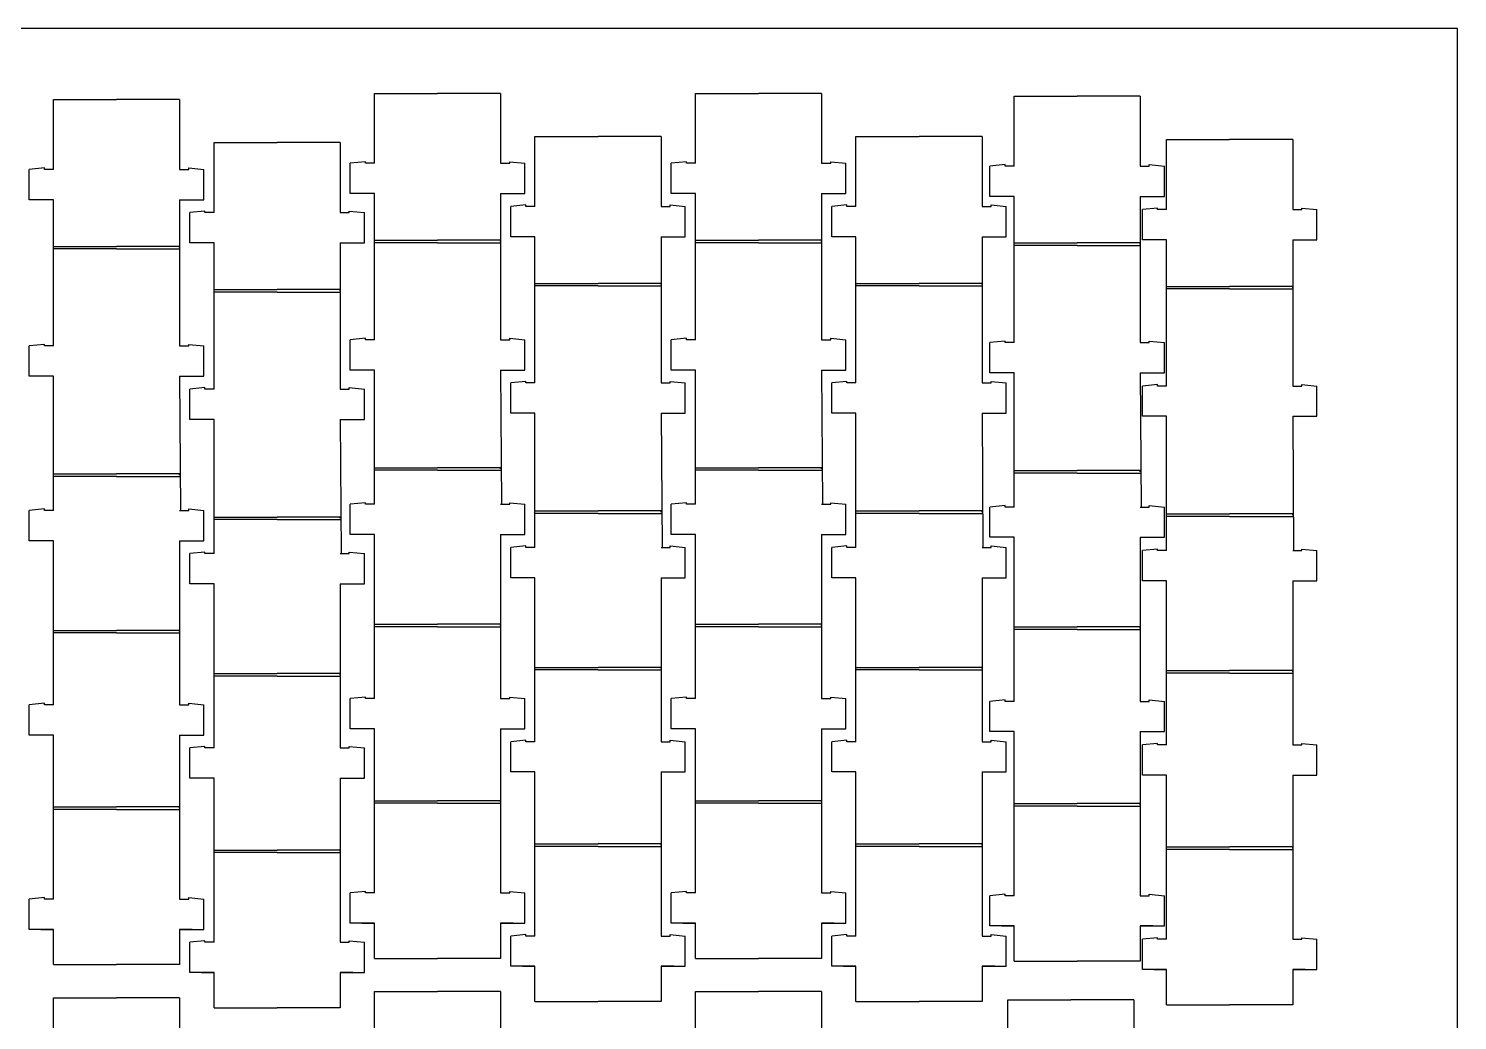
# Model space of a CAD drawing. Header units: inches. Extents: x 1422.9 to 1482.5, y 123.1 to 197.2.
# Drawn here: x 1474.79 to 1480.46, y 154.3 to 158.23 of the extents above; entities that cross this region are included whole.
import ezdxf

# ---------------------------------------------------------------- set-up
doc = ezdxf.new("R2010")
doc.units = ezdxf.units.IN
doc.header["$LTSCALE"] = 0.2
doc.header["$MEASUREMENT"] = 0
doc.layers.add('FLEXURES', color=1, linetype='Continuous')
doc.layers.add('OUTLINES', color=250, linetype='Continuous')

msp = doc.modelspace()

# ---------------------------------------------------------------- linework, layer by layer
at = {"layer": 'FLEXURES'}
for p, q in [((1476.1643, 157.3881), (1476.1643, 157.3931)), ((1476.1643, 157.3931), (1476.4143, 157.3931)), ((1476.4143, 157.3831), (1476.1643, 157.3831)), ((1476.6643, 157.3931), (1476.4143, 157.3931)), ((1476.4143, 157.3831), (1476.6643, 157.3831)), ((1476.6643, 157.3881), (1476.6643, 157.3931)), ((1477.4369, 157.3881), (1477.4369, 157.3931)), ((1477.4369, 157.3931), (1477.6869, 157.3931)), ((1477.6869, 157.3831), (1477.4369, 157.3831)), ((1477.9369, 157.3931), (1477.6869, 157.3931)), ((1477.6869, 157.3831), (1477.9369, 157.3831)), ((1477.9369, 157.3881), (1477.9369, 157.3931)), ((1478.7003, 157.3771), (1478.7003, 157.3821)), ((1478.7003, 157.3821), (1478.9503, 157.3821)), ((1479.2003, 157.3821), (1478.9503, 157.3821)), ((1479.2003, 157.3771), (1479.2003, 157.3821)), ((1474.8917, 157.3637), (1474.8917, 157.3687)), ((1474.8917, 157.3687), (1475.1417, 157.3687)), ((1475.1417, 157.3587), (1474.8917, 157.3587)), ((1475.3917, 157.3687), (1475.1417, 157.3687)), ((1475.1417, 157.3587), (1475.3917, 157.3587)), ((1475.3917, 157.3637), (1475.3917, 157.3687)), ((1478.9503, 157.3721), (1478.7003, 157.3721)), ((1478.9503, 157.3721), (1479.2003, 157.3721)), ((1476.8006, 157.217), (1476.8006, 157.222)), ((1476.8006, 157.222), (1477.0506, 157.222)), ((1477.0506, 157.212), (1476.8006, 157.212)), ((1477.3006, 157.222), (1477.0506, 157.222)), ((1477.0506, 157.212), (1477.3006, 157.212)), ((1477.3006, 157.217), (1477.3006, 157.222)), ((1478.0732, 157.217), (1478.0732, 157.222)), ((1478.0732, 157.222), (1478.3232, 157.222)), ((1478.3232, 157.212), (1478.0732, 157.212)), ((1478.5732, 157.222), (1478.3232, 157.222)), ((1478.3232, 157.212), (1478.5732, 157.212)), ((1478.5732, 157.217), (1478.5732, 157.222)), ((1479.3048, 157.2046), (1479.3048, 157.2096)), ((1479.3048, 157.2096), (1479.5548, 157.2096)), ((1479.8048, 157.2096), (1479.5548, 157.2096)), ((1479.8048, 157.2046), (1479.8048, 157.2096)), ((1475.528, 157.1926), (1475.528, 157.1976)), ((1475.528, 157.1976), (1475.778, 157.1976)), ((1475.778, 157.1876), (1475.528, 157.1876)), ((1476.028, 157.1976), (1475.778, 157.1976)), ((1475.778, 157.1876), (1476.028, 157.1876)), ((1476.028, 157.1926), (1476.028, 157.1976)), ((1479.5548, 157.1996), (1479.3048, 157.1996)), ((1479.5548, 157.1996), (1479.8048, 157.1996)), ((1476.1643, 156.4858), (1476.1643, 156.4908)), ((1476.1643, 156.4908), (1476.4143, 156.4908)), ((1476.4143, 156.4808), (1476.1643, 156.4808)), ((1476.6643, 156.4908), (1476.4143, 156.4908)), ((1476.4143, 156.4808), (1476.6643, 156.4808)), ((1476.6643, 156.4858), (1476.6643, 156.4908)), ((1477.4369, 156.4858), (1477.4369, 156.4908)), ((1477.4369, 156.4908), (1477.6869, 156.4908)), ((1477.6869, 156.4808), (1477.4369, 156.4808)), ((1477.9369, 156.4908), (1477.6869, 156.4908)), ((1477.6869, 156.4808), (1477.9369, 156.4808)), ((1477.9369, 156.4858), (1477.9369, 156.4908)), ((1478.7003, 156.4748), (1478.7003, 156.4798)), ((1478.7003, 156.4798), (1478.9503, 156.4798)), ((1478.9503, 156.4698), (1478.7003, 156.4698)), ((1479.2003, 156.4798), (1478.9503, 156.4798)), ((1478.9503, 156.4698), (1479.2003, 156.4698)), ((1479.2003, 156.4748), (1479.2003, 156.4798)), ((1474.8917, 156.4614), (1474.8917, 156.4664)), ((1474.8917, 156.4664), (1475.1417, 156.4664)), ((1475.1417, 156.4564), (1474.8917, 156.4564)), ((1475.3917, 156.4664), (1475.1417, 156.4664)), ((1475.1417, 156.4564), (1475.3917, 156.4564)), ((1475.3917, 156.4614), (1475.3917, 156.4664)), ((1476.8006, 156.3147), (1476.8006, 156.3197)), ((1476.8006, 156.3197), (1477.0506, 156.3197)), ((1477.0506, 156.3097), (1476.8006, 156.3097)), ((1477.3006, 156.3197), (1477.0506, 156.3197)), ((1477.0506, 156.3097), (1477.3006, 156.3097)), ((1477.3006, 156.3147), (1477.3006, 156.3197)), ((1478.0732, 156.3147), (1478.0732, 156.3197)), ((1478.0732, 156.3197), (1478.3232, 156.3197)), ((1478.3232, 156.3097), (1478.0732, 156.3097)), ((1478.5732, 156.3197), (1478.3232, 156.3197)), ((1478.3232, 156.3097), (1478.5732, 156.3097)), ((1478.5732, 156.3147), (1478.5732, 156.3197)), ((1479.3048, 156.3023), (1479.3048, 156.3073)), ((1479.3048, 156.3073), (1479.5548, 156.3073)), ((1479.8048, 156.3073), (1479.5548, 156.3073)), ((1479.8048, 156.3023), (1479.8048, 156.3073)), ((1475.528, 156.2903), (1475.528, 156.2953)), ((1475.528, 156.2953), (1475.778, 156.2953)), ((1475.778, 156.2853), (1475.528, 156.2853)), ((1476.028, 156.2953), (1475.778, 156.2953)), ((1475.778, 156.2853), (1476.028, 156.2853)), ((1476.028, 156.2903), (1476.028, 156.2953)), ((1479.5548, 156.2973), (1479.3048, 156.2973)), ((1479.5548, 156.2973), (1479.8048, 156.2973)), ((1476.1643, 155.8651), (1476.1643, 155.8701)), ((1476.1643, 155.8701), (1476.4143, 155.8701)), ((1476.4143, 155.8601), (1476.1643, 155.8601)), ((1476.6643, 155.8701), (1476.4143, 155.8701)), ((1476.4143, 155.8601), (1476.6643, 155.8601)), ((1476.6643, 155.8651), (1476.6643, 155.8701)), ((1477.4369, 155.8651), (1477.4369, 155.8701)), ((1477.4369, 155.8701), (1477.6869, 155.8701)), ((1477.6869, 155.8601), (1477.4369, 155.8601)), ((1477.9369, 155.8701), (1477.6869, 155.8701)), ((1477.6869, 155.8601), (1477.9369, 155.8601)), ((1477.9369, 155.8651), (1477.9369, 155.8701)), ((1478.7003, 155.8541), (1478.7003, 155.8591)), ((1478.7003, 155.8591), (1478.9503, 155.8591)), ((1478.9503, 155.8491), (1478.7003, 155.8491)), ((1479.2003, 155.8591), (1478.9503, 155.8591)), ((1478.9503, 155.8491), (1479.2003, 155.8491)), ((1479.2003, 155.8541), (1479.2003, 155.8591)), ((1474.8917, 155.8407), (1474.8917, 155.8457)), ((1474.8917, 155.8457), (1475.1417, 155.8457)), ((1475.1417, 155.8357), (1474.8917, 155.8357)), ((1475.3917, 155.8457), (1475.1417, 155.8457)), ((1475.1417, 155.8357), (1475.3917, 155.8357)), ((1475.3917, 155.8407), (1475.3917, 155.8457)), ((1476.8006, 155.694), (1476.8006, 155.699)), ((1476.8006, 155.699), (1477.0506, 155.699)), ((1477.0506, 155.689), (1476.8006, 155.689)), ((1477.3006, 155.699), (1477.0506, 155.699)), ((1477.0506, 155.689), (1477.3006, 155.689)), ((1477.3006, 155.694), (1477.3006, 155.699)), ((1478.0732, 155.694), (1478.0732, 155.699)), ((1478.0732, 155.699), (1478.3232, 155.699)), ((1478.3232, 155.689), (1478.0732, 155.689)), ((1478.5732, 155.699), (1478.3232, 155.699)), ((1478.3232, 155.689), (1478.5732, 155.689)), ((1478.5732, 155.694), (1478.5732, 155.699)), ((1479.3048, 155.6816), (1479.3048, 155.6866)), ((1479.3048, 155.6866), (1479.5548, 155.6866)), ((1479.5548, 155.6766), (1479.3048, 155.6766)), ((1479.8048, 155.6866), (1479.5548, 155.6866)), ((1479.5548, 155.6766), (1479.8048, 155.6766)), ((1479.8048, 155.6816), (1479.8048, 155.6866)), ((1475.528, 155.6696), (1475.528, 155.6746)), ((1475.528, 155.6746), (1475.778, 155.6746)), ((1475.778, 155.6646), (1475.528, 155.6646)), ((1476.028, 155.6746), (1475.778, 155.6746)), ((1475.778, 155.6646), (1476.028, 155.6646)), ((1476.028, 155.6696), (1476.028, 155.6746)), ((1476.1643, 155.1651), (1476.1643, 155.1701)), ((1476.1643, 155.1701), (1476.4143, 155.1701)), ((1476.6643, 155.1701), (1476.4143, 155.1701)), ((1476.6643, 155.1651), (1476.6643, 155.1701)), ((1477.4369, 155.1651), (1477.4369, 155.1701)), ((1477.4369, 155.1701), (1477.6869, 155.1701)), ((1477.9369, 155.1701), (1477.6869, 155.1701)), ((1477.9369, 155.1651), (1477.9369, 155.1701)), ((1474.8917, 155.1407), (1474.8917, 155.1457)), ((1474.8917, 155.1457), (1475.1417, 155.1457)), ((1475.1417, 155.1357), (1474.8917, 155.1357)), ((1475.3917, 155.1457), (1475.1417, 155.1457)), ((1475.1417, 155.1357), (1475.3917, 155.1357)), ((1475.3917, 155.1407), (1475.3917, 155.1457)), ((1476.4143, 155.1601), (1476.1643, 155.1601)), ((1476.4143, 155.1601), (1476.6643, 155.1601)), ((1477.6869, 155.1601), (1477.4369, 155.1601)), ((1477.6869, 155.1601), (1477.9369, 155.1601)), ((1478.7003, 155.1541), (1478.7003, 155.1591)), ((1478.7003, 155.1591), (1478.9503, 155.1591)), ((1478.9503, 155.1491), (1478.7003, 155.1491)), ((1479.2003, 155.1591), (1478.9503, 155.1591)), ((1478.9503, 155.1491), (1479.2003, 155.1491)), ((1479.2003, 155.1541), (1479.2003, 155.1591)), ((1476.8006, 154.994), (1476.8006, 154.999)), ((1476.8006, 154.999), (1477.0506, 154.999)), ((1477.3006, 154.999), (1477.0506, 154.999)), ((1477.3006, 154.994), (1477.3006, 154.999)), ((1478.0732, 154.994), (1478.0732, 154.999)), ((1478.0732, 154.999), (1478.3232, 154.999)), ((1478.5732, 154.999), (1478.3232, 154.999)), ((1478.5732, 154.994), (1478.5732, 154.999)), ((1475.528, 154.9696), (1475.528, 154.9746)), ((1475.528, 154.9746), (1475.778, 154.9746)), ((1475.778, 154.9646), (1475.528, 154.9646)), ((1476.028, 154.9746), (1475.778, 154.9746)), ((1475.778, 154.9646), (1476.028, 154.9646)), ((1476.028, 154.9696), (1476.028, 154.9746)), ((1477.0506, 154.989), (1476.8006, 154.989)), ((1477.0506, 154.989), (1477.3006, 154.989)), ((1478.3232, 154.989), (1478.0732, 154.989)), ((1478.3232, 154.989), (1478.5732, 154.989)), ((1479.3048, 154.9816), (1479.3048, 154.9866)), ((1479.3048, 154.9866), (1479.5548, 154.9866)), ((1479.5548, 154.9766), (1479.3048, 154.9766)), ((1479.8048, 154.9866), (1479.5548, 154.9866)), ((1479.5548, 154.9766), (1479.8048, 154.9766)), ((1479.8048, 154.9816), (1479.8048, 154.9866))]:
    msp.add_line(p, q, dxfattribs=at)
at = {"layer": 'OUTLINES'}
for p, q in [((1480.4578, 158.2325), (1466.4578, 158.2325)), ((1480.4578, 147.2325), (1480.4578, 158.2325)), ((1474.8917, 157.9512), (1475.1417, 157.9512)), ((1474.8917, 157.6737), (1474.8917, 157.9512)), ((1475.3917, 157.9512), (1475.1417, 157.9512)), ((1475.3917, 157.9512), (1475.3917, 157.6737)), ((1476.1643, 157.9756), (1476.4143, 157.9756)), ((1476.1643, 157.6981), (1476.1643, 157.9756)), ((1476.6643, 157.9756), (1476.4143, 157.9756)), ((1476.6643, 157.9756), (1476.6643, 157.6981)), ((1477.4369, 157.9756), (1477.6869, 157.9756)), ((1477.4369, 157.6981), (1477.4369, 157.9756)), ((1477.9369, 157.9756), (1477.6869, 157.9756)), ((1477.9369, 157.9756), (1477.9369, 157.6981)), ((1478.7003, 157.9646), (1478.9503, 157.9646)), ((1478.7003, 157.6871), (1478.7003, 157.9646)), ((1479.2003, 157.9646), (1478.9503, 157.9646)), ((1479.2003, 157.9646), (1479.2003, 157.6871)), ((1475.528, 157.7801), (1475.778, 157.7801)), ((1475.528, 157.5026), (1475.528, 157.7801)), ((1476.028, 157.7801), (1475.778, 157.7801)), ((1476.028, 157.7801), (1476.028, 157.5026)), ((1476.8006, 157.8045), (1477.0506, 157.8045)), ((1476.8006, 157.527), (1476.8006, 157.8045)), ((1477.3006, 157.8045), (1477.0506, 157.8045)), ((1477.3006, 157.8045), (1477.3006, 157.527)), ((1478.0732, 157.8045), (1478.3232, 157.8045)), ((1478.0732, 157.527), (1478.0732, 157.8045)), ((1478.5732, 157.8045), (1478.3232, 157.8045)), ((1478.5732, 157.8045), (1478.5732, 157.527)), ((1479.3048, 157.7921), (1479.5548, 157.7921)), ((1479.3048, 157.5146), (1479.3048, 157.7921)), ((1479.8048, 157.7921), (1479.5548, 157.7921)), ((1479.8048, 157.7921), (1479.8048, 157.5146)), ((1474.8557, 157.6797), (1474.7957, 157.6737)), ((1474.7957, 157.5537), (1474.7957, 157.6737)), ((1474.8557, 157.6737), (1474.8557, 157.6797)), ((1474.8917, 157.6737), (1474.8557, 157.6737)), ((1475.3917, 157.6737), (1475.4277, 157.6737)), ((1475.4277, 157.6737), (1475.4277, 157.6797)), ((1475.4277, 157.6797), (1475.4877, 157.6737)), ((1475.4877, 157.5537), (1475.4877, 157.6737)), ((1476.1283, 157.7041), (1476.0683, 157.6981)), ((1476.0683, 157.5781), (1476.0683, 157.6981)), ((1476.1283, 157.6981), (1476.1283, 157.7041)), ((1476.1643, 157.6981), (1476.1283, 157.6981)), ((1476.6643, 157.6981), (1476.7003, 157.6981)), ((1476.7003, 157.6981), (1476.7003, 157.7041)), ((1476.7003, 157.7041), (1476.7603, 157.6981)), ((1476.7603, 157.5781), (1476.7603, 157.6981)), ((1477.4009, 157.7041), (1477.3409, 157.6981)), ((1477.3409, 157.5781), (1477.3409, 157.6981)), ((1477.4009, 157.6981), (1477.4009, 157.7041)), ((1477.4369, 157.6981), (1477.4009, 157.6981)), ((1477.9369, 157.6981), (1477.9729, 157.6981)), ((1477.9729, 157.6981), (1477.9729, 157.7041)), ((1477.9729, 157.7041), (1478.0329, 157.6981)), ((1478.0329, 157.5781), (1478.0329, 157.6981)), ((1478.6643, 157.6931), (1478.6043, 157.6871)), ((1478.6043, 157.5671), (1478.6043, 157.6871)), ((1478.6643, 157.6871), (1478.6643, 157.6931)), ((1478.7003, 157.6871), (1478.6643, 157.6871)), ((1479.2003, 157.6871), (1479.2363, 157.6871)), ((1479.2363, 157.6871), (1479.2363, 157.6931)), ((1479.2363, 157.6931), (1479.2963, 157.6871)), ((1479.2963, 157.5671), (1479.2963, 157.6871)), ((1474.8917, 157.5537), (1474.7957, 157.5537)), ((1474.8557, 157.5537), (1474.7957, 157.5537)), ((1474.8917, 157.5537), (1474.8557, 157.5537)), ((1474.8917, 156.9737), (1474.8917, 157.5537)), ((1475.3917, 157.5537), (1475.4877, 157.5537)), ((1475.3917, 157.5537), (1475.4277, 157.5537)), ((1475.3917, 157.5537), (1475.3917, 156.9737)), ((1475.4277, 157.5537), (1475.4877, 157.5537)), ((1476.1643, 157.5781), (1476.0683, 157.5781)), ((1476.1283, 157.5781), (1476.0683, 157.5781)), ((1476.1643, 157.5781), (1476.1283, 157.5781)), ((1476.1643, 156.9981), (1476.1643, 157.5781)), ((1476.6643, 157.5781), (1476.7603, 157.5781)), ((1476.6643, 157.5781), (1476.7003, 157.5781)), ((1476.6643, 157.5781), (1476.6643, 156.9981)), ((1476.7003, 157.5781), (1476.7603, 157.5781)), ((1477.4369, 157.5781), (1477.3409, 157.5781)), ((1477.4009, 157.5781), (1477.3409, 157.5781)), ((1477.4369, 157.5781), (1477.4009, 157.5781)), ((1477.4369, 156.9981), (1477.4369, 157.5781)), ((1477.9369, 157.5781), (1478.0329, 157.5781)), ((1477.9369, 157.5781), (1477.9729, 157.5781)), ((1477.9369, 157.5781), (1477.9369, 156.9981)), ((1477.9729, 157.5781), (1478.0329, 157.5781)), ((1478.7003, 157.5671), (1478.6043, 157.5671)), ((1478.6643, 157.5671), (1478.6043, 157.5671)), ((1478.7003, 157.5671), (1478.6643, 157.5671)), ((1478.7003, 156.9871), (1478.7003, 157.5671)), ((1479.2003, 157.5671), (1479.2963, 157.5671)), ((1479.2003, 157.5671), (1479.2363, 157.5671)), ((1479.2003, 157.5671), (1479.2003, 156.9871)), ((1479.2363, 157.5671), (1479.2963, 157.5671)), ((1475.492, 157.5086), (1475.432, 157.5026)), ((1475.432, 157.3826), (1475.432, 157.5026)), ((1475.492, 157.5026), (1475.492, 157.5086)), ((1475.528, 157.5026), (1475.492, 157.5026)), ((1476.028, 157.5026), (1476.064, 157.5026)), ((1476.064, 157.5026), (1476.064, 157.5086)), ((1476.064, 157.5086), (1476.124, 157.5026)), ((1476.124, 157.3826), (1476.124, 157.5026)), ((1476.7646, 157.533), (1476.7046, 157.527)), ((1476.7046, 157.407), (1476.7046, 157.527)), ((1476.7646, 157.527), (1476.7646, 157.533)), ((1476.8006, 157.527), (1476.7646, 157.527)), ((1477.3006, 157.527), (1477.3366, 157.527)), ((1477.3366, 157.527), (1477.3366, 157.533)), ((1477.3366, 157.533), (1477.3966, 157.527)), ((1477.3966, 157.407), (1477.3966, 157.527)), ((1478.0372, 157.533), (1477.9772, 157.527)), ((1477.9772, 157.407), (1477.9772, 157.527)), ((1478.0372, 157.527), (1478.0372, 157.533)), ((1478.0732, 157.527), (1478.0372, 157.527)), ((1478.5732, 157.527), (1478.6092, 157.527)), ((1478.6092, 157.527), (1478.6092, 157.533)), ((1478.6092, 157.533), (1478.6692, 157.527)), ((1478.6692, 157.407), (1478.6692, 157.527)), ((1479.2688, 157.5206), (1479.2088, 157.5146)), ((1479.2088, 157.3946), (1479.2088, 157.5146)), ((1479.2688, 157.5146), (1479.2688, 157.5206)), ((1479.3048, 157.5146), (1479.2688, 157.5146)), ((1479.8048, 157.5146), (1479.8408, 157.5146)), ((1479.8408, 157.5146), (1479.8408, 157.5206)), ((1479.8408, 157.5206), (1479.9008, 157.5146)), ((1479.9008, 157.3946), (1479.9008, 157.5146)), ((1475.528, 157.3826), (1475.432, 157.3826)), ((1475.492, 157.3826), (1475.432, 157.3826)), ((1475.528, 157.3826), (1475.492, 157.3826)), ((1475.528, 156.8026), (1475.528, 157.3826)), ((1476.028, 157.3826), (1476.124, 157.3826)), ((1476.028, 157.3826), (1476.064, 157.3826)), ((1476.028, 157.3826), (1476.028, 156.8026)), ((1476.064, 157.3826), (1476.124, 157.3826)), ((1476.8006, 157.407), (1476.7046, 157.407)), ((1476.7646, 157.407), (1476.7046, 157.407)), ((1476.8006, 157.407), (1476.7646, 157.407)), ((1476.8006, 156.827), (1476.8006, 157.407)), ((1477.3006, 157.407), (1477.3966, 157.407)), ((1477.3006, 157.407), (1477.3366, 157.407)), ((1477.3006, 157.407), (1477.3006, 156.827)), ((1477.3366, 157.407), (1477.3966, 157.407)), ((1478.0732, 157.407), (1477.9772, 157.407)), ((1478.0372, 157.407), (1477.9772, 157.407)), ((1478.0732, 157.407), (1478.0372, 157.407)), ((1478.0732, 156.827), (1478.0732, 157.407)), ((1478.5732, 157.407), (1478.6692, 157.407)), ((1478.5732, 157.407), (1478.6092, 157.407)), ((1478.5732, 157.407), (1478.5732, 156.827)), ((1478.6092, 157.407), (1478.6692, 157.407)), ((1479.3048, 157.3946), (1479.2088, 157.3946)), ((1479.2688, 157.3946), (1479.2088, 157.3946)), ((1479.3048, 157.3946), (1479.2688, 157.3946)), ((1479.3048, 156.8146), (1479.3048, 157.3946)), ((1479.8048, 157.3946), (1479.9008, 157.3946)), ((1479.8048, 157.3946), (1479.8408, 157.3946)), ((1479.8048, 157.3946), (1479.8048, 156.8146)), ((1479.8408, 157.3946), (1479.9008, 157.3946)), ((1474.8557, 156.9797), (1474.7957, 156.9737)), ((1474.8557, 156.9737), (1474.8557, 156.9797)), ((1475.4277, 156.9737), (1475.4277, 156.9797)), ((1475.4277, 156.9797), (1475.4877, 156.9737)), ((1476.1283, 157.0041), (1476.0683, 156.9981)), ((1476.0683, 156.8781), (1476.0683, 156.9981)), ((1476.1283, 156.9981), (1476.1283, 157.0041)), ((1476.1643, 156.9981), (1476.1283, 156.9981)), ((1476.6643, 156.9981), (1476.7003, 156.9981)), ((1476.7003, 156.9981), (1476.7003, 157.0041)), ((1476.7003, 157.0041), (1476.7603, 156.9981)), ((1476.7603, 156.8781), (1476.7603, 156.9981)), ((1477.4009, 157.0041), (1477.3409, 156.9981)), ((1477.3409, 156.8781), (1477.3409, 156.9981)), ((1477.4009, 156.9981), (1477.4009, 157.0041)), ((1477.4369, 156.9981), (1477.4009, 156.9981)), ((1477.9369, 156.9981), (1477.9729, 156.9981)), ((1477.9729, 156.9981), (1477.9729, 157.0041)), ((1477.9729, 157.0041), (1478.0329, 156.9981)), ((1478.0329, 156.8781), (1478.0329, 156.9981)), ((1478.6643, 156.9931), (1478.6043, 156.9871)), ((1478.6043, 156.8671), (1478.6043, 156.9871)), ((1478.6643, 156.9871), (1478.6643, 156.9931)), ((1478.7003, 156.9871), (1478.6643, 156.9871)), ((1479.2003, 156.9871), (1479.2363, 156.9871)), ((1479.2363, 156.9871), (1479.2363, 156.9931)), ((1479.2363, 156.9931), (1479.2963, 156.9871)), ((1479.2963, 156.8671), (1479.2963, 156.9871)), ((1474.7957, 156.8537), (1474.7957, 156.9737)), ((1474.8917, 156.9737), (1474.8557, 156.9737)), ((1475.3917, 156.9737), (1475.4277, 156.9737)), ((1475.4877, 156.8537), (1475.4877, 156.9737)), ((1476.1643, 156.8781), (1476.0683, 156.8781)), ((1476.1283, 156.8781), (1476.0683, 156.8781)), ((1476.1643, 156.8781), (1476.1283, 156.8781)), ((1476.1643, 156.3458), (1476.1643, 156.8781)), ((1476.6643, 156.8781), (1476.7603, 156.8781)), ((1476.6643, 156.8781), (1476.7003, 156.8781)), ((1476.6643, 156.8781), (1476.6679, 156.3458)), ((1476.7003, 156.8781), (1476.7603, 156.8781)), ((1477.4369, 156.8781), (1477.3409, 156.8781)), ((1477.4009, 156.8781), (1477.3409, 156.8781)), ((1477.4369, 156.8781), (1477.4009, 156.8781)), ((1477.4369, 156.3458), (1477.4369, 156.8781)), ((1477.9369, 156.8781), (1478.0329, 156.8781)), ((1477.9369, 156.8781), (1477.9729, 156.8781)), ((1477.9369, 156.8781), (1477.9405, 156.3458)), ((1477.9729, 156.8781), (1478.0329, 156.8781)), ((1478.7003, 156.8671), (1478.6043, 156.8671)), ((1478.6643, 156.8671), (1478.6043, 156.8671)), ((1478.7003, 156.8671), (1478.6643, 156.8671)), ((1478.7003, 156.3348), (1478.7003, 156.8671)), ((1479.2003, 156.8671), (1479.2963, 156.8671)), ((1479.2003, 156.8671), (1479.2363, 156.8671)), ((1479.2003, 156.8671), (1479.2039, 156.3348)), ((1479.2363, 156.8671), (1479.2963, 156.8671)), ((1474.8917, 156.8537), (1474.7957, 156.8537)), ((1474.8557, 156.8537), (1474.7957, 156.8537)), ((1474.8917, 156.8537), (1474.8557, 156.8537)), ((1474.8917, 156.3214), (1474.8917, 156.8537)), ((1475.3917, 156.8537), (1475.4877, 156.8537)), ((1475.3917, 156.8537), (1475.4277, 156.8537)), ((1475.3917, 156.8537), (1475.3953, 156.3214)), ((1475.4277, 156.8537), (1475.4877, 156.8537)), ((1476.7646, 156.833), (1476.7046, 156.827)), ((1476.7046, 156.707), (1476.7046, 156.827)), ((1476.7646, 156.827), (1476.7646, 156.833)), ((1476.8006, 156.827), (1476.7646, 156.827)), ((1477.3006, 156.827), (1477.3366, 156.827)), ((1477.3366, 156.827), (1477.3366, 156.833)), ((1477.3366, 156.833), (1477.3966, 156.827)), ((1477.3966, 156.707), (1477.3966, 156.827)), ((1478.0372, 156.833), (1477.9772, 156.827)), ((1477.9772, 156.707), (1477.9772, 156.827)), ((1478.0372, 156.827), (1478.0372, 156.833)), ((1478.0732, 156.827), (1478.0372, 156.827)), ((1478.5732, 156.827), (1478.6092, 156.827)), ((1478.6092, 156.827), (1478.6092, 156.833)), ((1478.6092, 156.833), (1478.6692, 156.827)), ((1478.6692, 156.707), (1478.6692, 156.827)), ((1479.2688, 156.8206), (1479.2088, 156.8146)), ((1479.2088, 156.6946), (1479.2088, 156.8146)), ((1479.2688, 156.8146), (1479.2688, 156.8206)), ((1479.3048, 156.8146), (1479.2688, 156.8146)), ((1479.8048, 156.8146), (1479.8408, 156.8146)), ((1479.8408, 156.8146), (1479.8408, 156.8206)), ((1479.8408, 156.8206), (1479.9008, 156.8146)), ((1479.9008, 156.6946), (1479.9008, 156.8146)), ((1475.492, 156.8086), (1475.432, 156.8026)), ((1475.432, 156.6826), (1475.432, 156.8026)), ((1475.492, 156.8026), (1475.492, 156.8086)), ((1475.528, 156.8026), (1475.492, 156.8026)), ((1476.028, 156.8026), (1476.064, 156.8026)), ((1476.064, 156.8026), (1476.064, 156.8086)), ((1476.064, 156.8086), (1476.124, 156.8026)), ((1476.124, 156.6826), (1476.124, 156.8026)), ((1476.8006, 156.707), (1476.7046, 156.707)), ((1476.7646, 156.707), (1476.7046, 156.707)), ((1476.8006, 156.707), (1476.7646, 156.707)), ((1476.8006, 156.1747), (1476.8006, 156.707)), ((1477.3006, 156.707), (1477.3966, 156.707)), ((1477.3006, 156.707), (1477.3366, 156.707)), ((1477.3006, 156.707), (1477.3042, 156.1747)), ((1477.3366, 156.707), (1477.3966, 156.707)), ((1478.0732, 156.707), (1477.9772, 156.707)), ((1478.0372, 156.707), (1477.9772, 156.707)), ((1478.0732, 156.707), (1478.0372, 156.707)), ((1478.0732, 156.1747), (1478.0732, 156.707)), ((1478.5732, 156.707), (1478.6692, 156.707)), ((1478.5732, 156.707), (1478.6092, 156.707)), ((1478.5732, 156.707), (1478.5768, 156.1747)), ((1478.6092, 156.707), (1478.6692, 156.707)), ((1475.528, 156.6826), (1475.432, 156.6826)), ((1475.492, 156.6826), (1475.432, 156.6826)), ((1475.528, 156.6826), (1475.492, 156.6826)), ((1475.528, 156.1503), (1475.528, 156.6826)), ((1476.028, 156.6826), (1476.124, 156.6826)), ((1476.028, 156.6826), (1476.064, 156.6826)), ((1476.028, 156.6826), (1476.0316, 156.1503)), ((1476.064, 156.6826), (1476.124, 156.6826)), ((1479.3048, 156.6946), (1479.2088, 156.6946)), ((1479.2688, 156.6946), (1479.2088, 156.6946)), ((1479.3048, 156.6946), (1479.2688, 156.6946)), ((1479.3048, 156.1623), (1479.3048, 156.6946)), ((1479.8048, 156.6946), (1479.9008, 156.6946)), ((1479.8048, 156.6946), (1479.8408, 156.6946)), ((1479.8048, 156.6946), (1479.8084, 156.1623)), ((1479.8408, 156.6946), (1479.9008, 156.6946)), ((1474.8557, 156.3274), (1474.7957, 156.3214)), ((1474.7957, 156.2014), (1474.7957, 156.3214)), ((1474.8557, 156.3214), (1474.8557, 156.3274)), ((1474.8917, 156.3214), (1474.8557, 156.3214)), ((1475.3917, 156.3214), (1475.4277, 156.3214)), ((1475.4277, 156.3214), (1475.4277, 156.3274)), ((1475.4277, 156.3274), (1475.4877, 156.3214)), ((1475.4877, 156.2014), (1475.4877, 156.3214)), ((1476.1283, 156.3518), (1476.0683, 156.3458)), ((1476.0683, 156.2258), (1476.0683, 156.3458)), ((1476.1283, 156.3458), (1476.1283, 156.3518)), ((1476.1643, 156.3458), (1476.1283, 156.3458)), ((1476.6643, 156.3458), (1476.7003, 156.3458)), ((1476.7003, 156.3458), (1476.7003, 156.3518)), ((1476.7003, 156.3518), (1476.7603, 156.3458)), ((1476.7603, 156.2258), (1476.7603, 156.3458)), ((1477.4009, 156.3518), (1477.3409, 156.3458)), ((1477.3409, 156.2258), (1477.3409, 156.3458)), ((1477.4009, 156.3458), (1477.4009, 156.3518)), ((1477.4369, 156.3458), (1477.4009, 156.3458)), ((1477.9369, 156.3458), (1477.9729, 156.3458)), ((1477.9729, 156.3458), (1477.9729, 156.3518)), ((1477.9729, 156.3518), (1478.0329, 156.3458)), ((1478.0329, 156.2258), (1478.0329, 156.3458)), ((1478.6643, 156.3408), (1478.6043, 156.3348)), ((1478.6043, 156.2148), (1478.6043, 156.3348)), ((1478.6643, 156.3348), (1478.6643, 156.3408)), ((1478.7003, 156.3348), (1478.6643, 156.3348)), ((1479.2003, 156.3348), (1479.2363, 156.3348)), ((1479.2363, 156.3348), (1479.2363, 156.3408)), ((1479.2363, 156.3408), (1479.2963, 156.3348)), ((1479.2963, 156.2148), (1479.2963, 156.3348)), ((1474.8917, 156.2014), (1474.7957, 156.2014)), ((1474.8557, 156.2014), (1474.7957, 156.2014)), ((1474.8917, 156.2014), (1474.8557, 156.2014)), ((1474.8917, 155.5507), (1474.8917, 156.2014)), ((1475.3917, 156.2014), (1475.4877, 156.2014)), ((1475.3917, 156.2014), (1475.4277, 156.2014)), ((1475.3917, 156.2014), (1475.3917, 155.5507)), ((1475.4277, 156.2014), (1475.4877, 156.2014)), ((1476.1643, 156.2258), (1476.0683, 156.2258)), ((1476.1283, 156.2258), (1476.0683, 156.2258)), ((1476.1643, 156.2258), (1476.1283, 156.2258)), ((1476.1643, 155.5751), (1476.1643, 156.2258)), ((1476.6643, 156.2258), (1476.7603, 156.2258)), ((1476.6643, 156.2258), (1476.7003, 156.2258)), ((1476.6643, 156.2258), (1476.6643, 155.5751)), ((1476.7003, 156.2258), (1476.7603, 156.2258)), ((1477.4369, 156.2258), (1477.3409, 156.2258)), ((1477.4009, 156.2258), (1477.3409, 156.2258)), ((1477.4369, 156.2258), (1477.4009, 156.2258)), ((1477.4369, 155.5751), (1477.4369, 156.2258)), ((1477.9369, 156.2258), (1478.0329, 156.2258)), ((1477.9369, 156.2258), (1477.9729, 156.2258)), ((1477.9369, 156.2258), (1477.9369, 155.5751)), ((1477.9729, 156.2258), (1478.0329, 156.2258)), ((1478.7003, 156.2148), (1478.6043, 156.2148)), ((1478.6643, 156.2148), (1478.6043, 156.2148)), ((1478.7003, 156.2148), (1478.6643, 156.2148)), ((1478.7003, 155.5641), (1478.7003, 156.2148)), ((1479.2003, 156.2148), (1479.2963, 156.2148)), ((1479.2003, 156.2148), (1479.2363, 156.2148)), ((1479.2003, 156.2148), (1479.2003, 155.5641)), ((1479.2363, 156.2148), (1479.2963, 156.2148)), ((1475.492, 156.1563), (1475.432, 156.1503)), ((1475.432, 156.0303), (1475.432, 156.1503)), ((1475.492, 156.1503), (1475.492, 156.1563)), ((1475.528, 156.1503), (1475.492, 156.1503)), ((1476.028, 156.1503), (1476.064, 156.1503)), ((1476.064, 156.1503), (1476.064, 156.1563)), ((1476.064, 156.1563), (1476.124, 156.1503)), ((1476.124, 156.0303), (1476.124, 156.1503)), ((1476.7646, 156.1807), (1476.7046, 156.1747)), ((1476.7046, 156.0547), (1476.7046, 156.1747)), ((1476.7646, 156.1747), (1476.7646, 156.1807)), ((1476.8006, 156.1747), (1476.7646, 156.1747)), ((1477.3006, 156.1747), (1477.3366, 156.1747)), ((1477.3366, 156.1747), (1477.3366, 156.1807)), ((1477.3366, 156.1807), (1477.3966, 156.1747)), ((1477.3966, 156.0547), (1477.3966, 156.1747)), ((1478.0372, 156.1807), (1477.9772, 156.1747)), ((1477.9772, 156.0547), (1477.9772, 156.1747)), ((1478.0372, 156.1747), (1478.0372, 156.1807)), ((1478.0732, 156.1747), (1478.0372, 156.1747)), ((1478.5732, 156.1747), (1478.6092, 156.1747)), ((1478.6092, 156.1747), (1478.6092, 156.1807)), ((1478.6092, 156.1807), (1478.6692, 156.1747)), ((1478.6692, 156.0547), (1478.6692, 156.1747)), ((1479.2688, 156.1683), (1479.2088, 156.1623)), ((1479.2088, 156.0423), (1479.2088, 156.1623)), ((1479.2688, 156.1623), (1479.2688, 156.1683)), ((1479.3048, 156.1623), (1479.2688, 156.1623)), ((1479.8048, 156.1623), (1479.8408, 156.1623)), ((1479.8408, 156.1623), (1479.8408, 156.1683)), ((1479.8408, 156.1683), (1479.9008, 156.1623)), ((1479.9008, 156.0423), (1479.9008, 156.1623)), ((1475.528, 156.0303), (1475.432, 156.0303)), ((1475.492, 156.0303), (1475.432, 156.0303)), ((1475.528, 156.0303), (1475.492, 156.0303)), ((1475.528, 155.3796), (1475.528, 156.0303)), ((1476.028, 156.0303), (1476.124, 156.0303)), ((1476.028, 156.0303), (1476.064, 156.0303)), ((1476.028, 156.0303), (1476.028, 155.3796)), ((1476.064, 156.0303), (1476.124, 156.0303)), ((1476.8006, 156.0547), (1476.7046, 156.0547)), ((1476.7646, 156.0547), (1476.7046, 156.0547)), ((1476.8006, 156.0547), (1476.7646, 156.0547)), ((1476.8006, 155.404), (1476.8006, 156.0547)), ((1477.3006, 156.0547), (1477.3966, 156.0547)), ((1477.3006, 156.0547), (1477.3366, 156.0547)), ((1477.3006, 156.0547), (1477.3006, 155.404)), ((1477.3366, 156.0547), (1477.3966, 156.0547)), ((1478.0732, 156.0547), (1477.9772, 156.0547)), ((1478.0372, 156.0547), (1477.9772, 156.0547)), ((1478.0732, 156.0547), (1478.0372, 156.0547)), ((1478.0732, 155.404), (1478.0732, 156.0547)), ((1478.5732, 156.0547), (1478.6692, 156.0547)), ((1478.5732, 156.0547), (1478.6092, 156.0547)), ((1478.5732, 156.0547), (1478.5732, 155.404)), ((1478.6092, 156.0547), (1478.6692, 156.0547)), ((1479.3048, 156.0423), (1479.2088, 156.0423)), ((1479.2688, 156.0423), (1479.2088, 156.0423)), ((1479.3048, 156.0423), (1479.2688, 156.0423)), ((1479.3048, 155.3916), (1479.3048, 156.0423)), ((1479.8048, 156.0423), (1479.9008, 156.0423)), ((1479.8048, 156.0423), (1479.8408, 156.0423)), ((1479.8048, 156.0423), (1479.8048, 155.3916)), ((1479.8408, 156.0423), (1479.9008, 156.0423)), ((1476.1283, 155.5811), (1476.0683, 155.5751)), ((1476.0683, 155.4551), (1476.0683, 155.5751)), ((1476.1283, 155.5751), (1476.1283, 155.5811)), ((1476.1643, 155.5751), (1476.1283, 155.5751)), ((1476.6643, 155.5751), (1476.7003, 155.5751)), ((1476.7003, 155.5751), (1476.7003, 155.5811)), ((1476.7003, 155.5811), (1476.7603, 155.5751)), ((1476.7603, 155.4551), (1476.7603, 155.5751)), ((1477.4009, 155.5811), (1477.3409, 155.5751)), ((1477.3409, 155.4551), (1477.3409, 155.5751)), ((1477.4009, 155.5751), (1477.4009, 155.5811)), ((1477.4369, 155.5751), (1477.4009, 155.5751)), ((1477.9369, 155.5751), (1477.9729, 155.5751)), ((1477.9729, 155.5751), (1477.9729, 155.5811)), ((1477.9729, 155.5811), (1478.0329, 155.5751)), ((1478.0329, 155.4551), (1478.0329, 155.5751)), ((1478.6643, 155.5701), (1478.6043, 155.5641)), ((1478.6043, 155.4441), (1478.6043, 155.5641)), ((1478.6643, 155.5641), (1478.6643, 155.5701)), ((1478.7003, 155.5641), (1478.6643, 155.5641)), ((1479.2003, 155.5641), (1479.2363, 155.5641)), ((1479.2363, 155.5641), (1479.2363, 155.5701)), ((1479.2363, 155.5701), (1479.2963, 155.5641)), ((1479.2963, 155.4441), (1479.2963, 155.5641)), ((1474.8557, 155.5567), (1474.7957, 155.5507)), ((1474.7957, 155.4307), (1474.7957, 155.5507)), ((1474.8557, 155.5507), (1474.8557, 155.5567)), ((1474.8917, 155.5507), (1474.8557, 155.5507)), ((1475.3917, 155.5507), (1475.4277, 155.5507)), ((1475.4277, 155.5507), (1475.4277, 155.5567)), ((1475.4277, 155.5567), (1475.4877, 155.5507)), ((1475.4877, 155.4307), (1475.4877, 155.5507)), ((1476.1643, 155.4551), (1476.0683, 155.4551)), ((1476.1283, 155.4551), (1476.0683, 155.4551)), ((1476.1643, 155.4551), (1476.1283, 155.4551)), ((1476.1643, 154.8044), (1476.1643, 155.4551)), ((1476.6643, 155.4551), (1476.7603, 155.4551)), ((1476.6643, 155.4551), (1476.7003, 155.4551)), ((1476.6643, 155.4551), (1476.6643, 154.8044)), ((1476.7003, 155.4551), (1476.7603, 155.4551)), ((1477.4369, 155.4551), (1477.3409, 155.4551)), ((1477.4009, 155.4551), (1477.3409, 155.4551)), ((1477.4369, 155.4551), (1477.4009, 155.4551)), ((1477.4369, 154.8044), (1477.4369, 155.4551)), ((1477.9369, 155.4551), (1478.0329, 155.4551)), ((1477.9369, 155.4551), (1477.9729, 155.4551)), ((1477.9369, 155.4551), (1477.9369, 154.8044)), ((1477.9729, 155.4551), (1478.0329, 155.4551)), ((1474.8917, 155.4307), (1474.7957, 155.4307)), ((1474.8557, 155.4307), (1474.7957, 155.4307)), ((1474.8917, 155.4307), (1474.8557, 155.4307)), ((1474.8917, 154.78), (1474.8917, 155.4307)), ((1475.3917, 155.4307), (1475.4877, 155.4307)), ((1475.3917, 155.4307), (1475.4277, 155.4307)), ((1475.3917, 155.4307), (1475.3917, 154.78)), ((1475.4277, 155.4307), (1475.4877, 155.4307)), ((1476.7646, 155.41), (1476.7046, 155.404)), ((1476.7046, 155.284), (1476.7046, 155.404)), ((1476.7646, 155.404), (1476.7646, 155.41)), ((1476.8006, 155.404), (1476.7646, 155.404)), ((1477.3006, 155.404), (1477.3366, 155.404)), ((1477.3366, 155.404), (1477.3366, 155.41)), ((1477.3366, 155.41), (1477.3966, 155.404)), ((1477.3966, 155.284), (1477.3966, 155.404)), ((1478.0372, 155.41), (1477.9772, 155.404)), ((1477.9772, 155.284), (1477.9772, 155.404)), ((1478.0372, 155.404), (1478.0372, 155.41)), ((1478.0732, 155.404), (1478.0372, 155.404)), ((1478.5732, 155.404), (1478.6092, 155.404)), ((1478.7003, 155.4441), (1478.6043, 155.4441)), ((1478.6643, 155.4441), (1478.6043, 155.4441)), ((1478.6092, 155.404), (1478.6092, 155.41)), ((1478.6092, 155.41), (1478.6692, 155.404)), ((1478.7003, 155.4441), (1478.6643, 155.4441)), ((1478.6692, 155.284), (1478.6692, 155.404)), ((1478.7003, 154.7934), (1478.7003, 155.4441)), ((1479.2003, 155.4441), (1479.2963, 155.4441)), ((1479.2003, 155.4441), (1479.2363, 155.4441)), ((1479.2003, 155.4441), (1479.2003, 154.7934)), ((1479.2688, 155.3976), (1479.2088, 155.3916)), ((1479.2363, 155.4441), (1479.2963, 155.4441)), ((1479.2688, 155.3916), (1479.2688, 155.3976)), ((1479.8408, 155.3916), (1479.8408, 155.3976)), ((1479.8408, 155.3976), (1479.9008, 155.3916)), ((1475.492, 155.3856), (1475.432, 155.3796)), ((1475.432, 155.2596), (1475.432, 155.3796)), ((1475.492, 155.3796), (1475.492, 155.3856)), ((1475.528, 155.3796), (1475.492, 155.3796)), ((1476.028, 155.3796), (1476.064, 155.3796)), ((1476.064, 155.3796), (1476.064, 155.3856)), ((1476.064, 155.3856), (1476.124, 155.3796)), ((1476.124, 155.2596), (1476.124, 155.3796)), ((1479.2088, 155.2716), (1479.2088, 155.3916)), ((1479.3048, 155.3916), (1479.2688, 155.3916)), ((1479.8048, 155.3916), (1479.8408, 155.3916)), ((1479.9008, 155.2716), (1479.9008, 155.3916)), ((1476.8006, 155.284), (1476.7046, 155.284)), ((1476.7646, 155.284), (1476.7046, 155.284)), ((1476.8006, 155.284), (1476.7646, 155.284)), ((1476.8006, 154.6333), (1476.8006, 155.284)), ((1477.3006, 155.284), (1477.3966, 155.284)), ((1477.3006, 155.284), (1477.3366, 155.284)), ((1477.3006, 155.284), (1477.3006, 154.6333)), ((1477.3366, 155.284), (1477.3966, 155.284)), ((1478.0732, 155.284), (1477.9772, 155.284)), ((1478.0372, 155.284), (1477.9772, 155.284)), ((1478.0732, 155.284), (1478.0372, 155.284)), ((1478.0732, 154.6333), (1478.0732, 155.284)), ((1478.5732, 155.284), (1478.6692, 155.284)), ((1478.5732, 155.284), (1478.6092, 155.284)), ((1478.5732, 155.284), (1478.5732, 154.6333)), ((1478.6092, 155.284), (1478.6692, 155.284)), ((1475.528, 155.2596), (1475.432, 155.2596)), ((1475.492, 155.2596), (1475.432, 155.2596)), ((1475.528, 155.2596), (1475.492, 155.2596)), ((1475.528, 154.6089), (1475.528, 155.2596)), ((1476.028, 155.2596), (1476.124, 155.2596)), ((1476.028, 155.2596), (1476.064, 155.2596)), ((1476.028, 155.2596), (1476.028, 154.6089)), ((1476.064, 155.2596), (1476.124, 155.2596)), ((1479.3048, 155.2716), (1479.2088, 155.2716)), ((1479.2688, 155.2716), (1479.2088, 155.2716)), ((1479.3048, 155.2716), (1479.2688, 155.2716)), ((1479.3048, 154.6209), (1479.3048, 155.2716)), ((1479.8048, 155.2716), (1479.9008, 155.2716)), ((1479.8048, 155.2716), (1479.8408, 155.2716)), ((1479.8048, 155.2716), (1479.8048, 154.6209)), ((1479.8408, 155.2716), (1479.9008, 155.2716)), ((1474.8557, 154.786), (1474.7957, 154.78)), ((1474.7957, 154.66), (1474.7957, 154.78)), ((1474.8557, 154.78), (1474.8557, 154.786)), ((1474.8917, 154.78), (1474.8557, 154.78)), ((1475.3917, 154.78), (1475.4277, 154.78)), ((1475.4277, 154.78), (1475.4277, 154.786)), ((1475.4277, 154.786), (1475.4877, 154.78)), ((1475.4877, 154.66), (1475.4877, 154.78)), ((1476.1283, 154.8104), (1476.0683, 154.8044)), ((1476.0683, 154.6844), (1476.0683, 154.8044)), ((1476.1283, 154.8044), (1476.1283, 154.8104)), ((1476.1643, 154.8044), (1476.1283, 154.8044)), ((1476.6643, 154.8044), (1476.7003, 154.8044)), ((1476.7003, 154.8044), (1476.7003, 154.8104)), ((1476.7003, 154.8104), (1476.7603, 154.8044)), ((1476.7603, 154.6844), (1476.7603, 154.8044)), ((1477.4009, 154.8104), (1477.3409, 154.8044)), ((1477.3409, 154.6844), (1477.3409, 154.8044)), ((1477.4009, 154.8044), (1477.4009, 154.8104)), ((1477.4369, 154.8044), (1477.4009, 154.8044)), ((1477.9369, 154.8044), (1477.9729, 154.8044)), ((1477.9729, 154.8044), (1477.9729, 154.8104)), ((1477.9729, 154.8104), (1478.0329, 154.8044)), ((1478.0329, 154.6844), (1478.0329, 154.8044)), ((1478.6643, 154.7994), (1478.6043, 154.7934)), ((1478.6043, 154.6734), (1478.6043, 154.7934)), ((1478.6643, 154.7934), (1478.6643, 154.7994)), ((1478.7003, 154.7934), (1478.6643, 154.7934)), ((1479.2003, 154.7934), (1479.2363, 154.7934)), ((1479.2363, 154.7934), (1479.2363, 154.7994)), ((1479.2363, 154.7994), (1479.2963, 154.7934)), ((1479.2963, 154.6734), (1479.2963, 154.7934)), ((1474.8917, 154.66), (1474.7957, 154.66)), ((1474.8557, 154.66), (1474.7957, 154.66)), ((1474.8417, 154.66), (1474.8917, 154.66)), ((1474.8917, 154.66), (1474.8557, 154.66)), ((1474.8917, 154.52), (1474.8917, 154.66)), ((1475.4417, 154.66), (1475.3917, 154.66)), ((1475.3917, 154.66), (1475.4877, 154.66)), ((1475.3917, 154.66), (1475.4277, 154.66)), ((1475.3917, 154.66), (1475.3917, 154.52)), ((1475.4277, 154.66), (1475.4877, 154.66)), ((1476.1643, 154.6844), (1476.0683, 154.6844)), ((1476.1283, 154.6844), (1476.0683, 154.6844)), ((1476.1143, 154.6844), (1476.1643, 154.6844)), ((1476.1643, 154.6844), (1476.1283, 154.6844)), ((1476.1643, 154.5444), (1476.1643, 154.6844)), ((1476.7143, 154.6844), (1476.6643, 154.6844)), ((1476.6643, 154.6844), (1476.7603, 154.6844)), ((1476.6643, 154.6844), (1476.7003, 154.6844)), ((1476.6643, 154.6844), (1476.6643, 154.5444)), ((1476.7003, 154.6844), (1476.7603, 154.6844)), ((1477.4369, 154.6844), (1477.3409, 154.6844)), ((1477.4009, 154.6844), (1477.3409, 154.6844)), ((1477.3869, 154.6844), (1477.4369, 154.6844)), ((1477.4369, 154.6844), (1477.4009, 154.6844)), ((1477.4369, 154.5444), (1477.4369, 154.6844)), ((1477.9869, 154.6844), (1477.9369, 154.6844)), ((1477.9369, 154.6844), (1478.0329, 154.6844)), ((1477.9369, 154.6844), (1477.9729, 154.6844)), ((1477.9369, 154.6844), (1477.9369, 154.5444)), ((1477.9729, 154.6844), (1478.0329, 154.6844)), ((1478.7003, 154.6734), (1478.6043, 154.6734)), ((1478.6643, 154.6734), (1478.6043, 154.6734)), ((1478.6503, 154.6734), (1478.7003, 154.6734)), ((1478.7003, 154.6734), (1478.6643, 154.6734)), ((1478.7003, 154.5334), (1478.7003, 154.6734)), ((1479.2503, 154.6734), (1479.2003, 154.6734)), ((1479.2003, 154.6734), (1479.2963, 154.6734)), ((1479.2003, 154.6734), (1479.2363, 154.6734)), ((1479.2003, 154.6734), (1479.2003, 154.5334)), ((1479.2363, 154.6734), (1479.2963, 154.6734)), ((1475.492, 154.6149), (1475.432, 154.6089)), ((1475.432, 154.4889), (1475.432, 154.6089)), ((1475.492, 154.6089), (1475.492, 154.6149)), ((1475.528, 154.6089), (1475.492, 154.6089)), ((1476.028, 154.6089), (1476.064, 154.6089)), ((1476.064, 154.6089), (1476.064, 154.6149)), ((1476.064, 154.6149), (1476.124, 154.6089)), ((1476.124, 154.4889), (1476.124, 154.6089)), ((1476.7646, 154.6393), (1476.7046, 154.6333)), ((1476.7046, 154.5133), (1476.7046, 154.6333)), ((1476.7646, 154.6333), (1476.7646, 154.6393)), ((1476.8006, 154.6333), (1476.7646, 154.6333)), ((1477.3006, 154.6333), (1477.3366, 154.6333)), ((1477.3366, 154.6333), (1477.3366, 154.6393)), ((1477.3366, 154.6393), (1477.3966, 154.6333)), ((1477.3966, 154.5133), (1477.3966, 154.6333)), ((1478.0372, 154.6393), (1477.9772, 154.6333)), ((1477.9772, 154.5133), (1477.9772, 154.6333)), ((1478.0372, 154.6333), (1478.0372, 154.6393)), ((1478.0732, 154.6333), (1478.0372, 154.6333)), ((1478.5732, 154.6333), (1478.6092, 154.6333)), ((1478.6092, 154.6333), (1478.6092, 154.6393)), ((1478.6092, 154.6393), (1478.6692, 154.6333)), ((1478.6692, 154.5133), (1478.6692, 154.6333)), ((1479.2688, 154.6269), (1479.2088, 154.6209)), ((1479.2088, 154.5009), (1479.2088, 154.6209)), ((1479.2688, 154.6209), (1479.2688, 154.6269)), ((1479.3048, 154.6209), (1479.2688, 154.6209)), ((1479.8048, 154.6209), (1479.8408, 154.6209)), ((1479.8408, 154.6209), (1479.8408, 154.6269)), ((1479.8408, 154.6269), (1479.9008, 154.6209)), ((1479.9008, 154.5009), (1479.9008, 154.6209)), ((1476.1643, 154.5444), (1476.4143, 154.5444)), ((1476.6643, 154.5444), (1476.4143, 154.5444)), ((1477.4369, 154.5444), (1477.6869, 154.5444)), ((1477.9369, 154.5444), (1477.6869, 154.5444)), ((1474.8917, 154.52), (1475.1417, 154.52)), ((1475.3917, 154.52), (1475.1417, 154.52)), ((1475.528, 154.4889), (1475.432, 154.4889)), ((1475.492, 154.4889), (1475.432, 154.4889)), ((1475.478, 154.4889), (1475.528, 154.4889)), ((1475.528, 154.4889), (1475.492, 154.4889)), ((1475.528, 154.3489), (1475.528, 154.4889)), ((1476.078, 154.4889), (1476.028, 154.4889)), ((1476.028, 154.4889), (1476.124, 154.4889)), ((1476.028, 154.4889), (1476.064, 154.4889)), ((1476.028, 154.4889), (1476.028, 154.3489)), ((1476.064, 154.4889), (1476.124, 154.4889)), ((1476.8006, 154.5133), (1476.7046, 154.5133)), ((1476.7646, 154.5133), (1476.7046, 154.5133)), ((1476.7506, 154.5133), (1476.8006, 154.5133)), ((1476.8006, 154.5133), (1476.7646, 154.5133)), ((1476.8006, 154.3733), (1476.8006, 154.5133)), ((1477.3506, 154.5133), (1477.3006, 154.5133)), ((1477.3006, 154.5133), (1477.3966, 154.5133)), ((1477.3006, 154.5133), (1477.3366, 154.5133)), ((1477.3006, 154.5133), (1477.3006, 154.3733)), ((1477.3366, 154.5133), (1477.3966, 154.5133)), ((1478.0732, 154.5133), (1477.9772, 154.5133)), ((1478.0372, 154.5133), (1477.9772, 154.5133)), ((1478.0232, 154.5133), (1478.0732, 154.5133)), ((1478.0732, 154.5133), (1478.0372, 154.5133)), ((1478.0732, 154.3733), (1478.0732, 154.5133)), ((1478.6232, 154.5133), (1478.5732, 154.5133)), ((1478.5732, 154.5133), (1478.6692, 154.5133)), ((1478.5732, 154.5133), (1478.6092, 154.5133)), ((1478.5732, 154.5133), (1478.5732, 154.3733)), ((1478.6092, 154.5133), (1478.6692, 154.5133)), ((1478.7003, 154.5334), (1478.9503, 154.5334)), ((1479.2003, 154.5334), (1478.9503, 154.5334)), ((1479.3048, 154.5009), (1479.2088, 154.5009)), ((1479.2688, 154.5009), (1479.2088, 154.5009)), ((1479.2548, 154.5009), (1479.3048, 154.5009)), ((1479.3048, 154.5009), (1479.2688, 154.5009)), ((1479.3048, 154.3609), (1479.3048, 154.5009)), ((1479.8548, 154.5009), (1479.8048, 154.5009)), ((1479.8048, 154.5009), (1479.9008, 154.5009)), ((1479.8048, 154.5009), (1479.8408, 154.5009)), ((1479.8048, 154.5009), (1479.8048, 154.3609)), ((1479.8408, 154.5009), (1479.9008, 154.5009)), ((1474.8917, 154.3885), (1475.1417, 154.3885)), ((1474.8917, 154.111), (1474.8917, 154.3885)), ((1475.3917, 154.3885), (1475.1417, 154.3885)), ((1475.3917, 154.3885), (1475.3917, 154.111)), ((1476.1643, 154.4129), (1476.4143, 154.4129)), ((1476.1643, 154.1354), (1476.1643, 154.4129)), ((1476.6643, 154.4129), (1476.4143, 154.4129)), ((1476.6643, 154.4129), (1476.6643, 154.1354)), ((1476.8006, 154.3733), (1477.0506, 154.3733)), ((1477.3006, 154.3733), (1477.0506, 154.3733)), ((1477.4369, 154.4129), (1477.6869, 154.4129)), ((1477.4369, 154.1354), (1477.4369, 154.4129)), ((1477.9369, 154.4129), (1477.6869, 154.4129)), ((1477.9369, 154.4129), (1477.9369, 154.1354)), ((1478.0732, 154.3733), (1478.3232, 154.3733)), ((1478.5732, 154.3733), (1478.3232, 154.3733)), ((1478.6749, 154.3801), (1478.9249, 154.3801)), ((1478.6749, 154.1026), (1478.6749, 154.3801)), ((1479.1749, 154.3801), (1478.9249, 154.3801)), ((1479.1749, 154.3801), (1479.1749, 154.1026)), ((1475.528, 154.3489), (1475.778, 154.3489)), ((1476.028, 154.3489), (1475.778, 154.3489)), ((1479.3048, 154.3609), (1479.5548, 154.3609)), ((1479.8048, 154.3609), (1479.5548, 154.3609))]:
    msp.add_line(p, q, dxfattribs=at)

doc.saveas('drawing.dxf')
